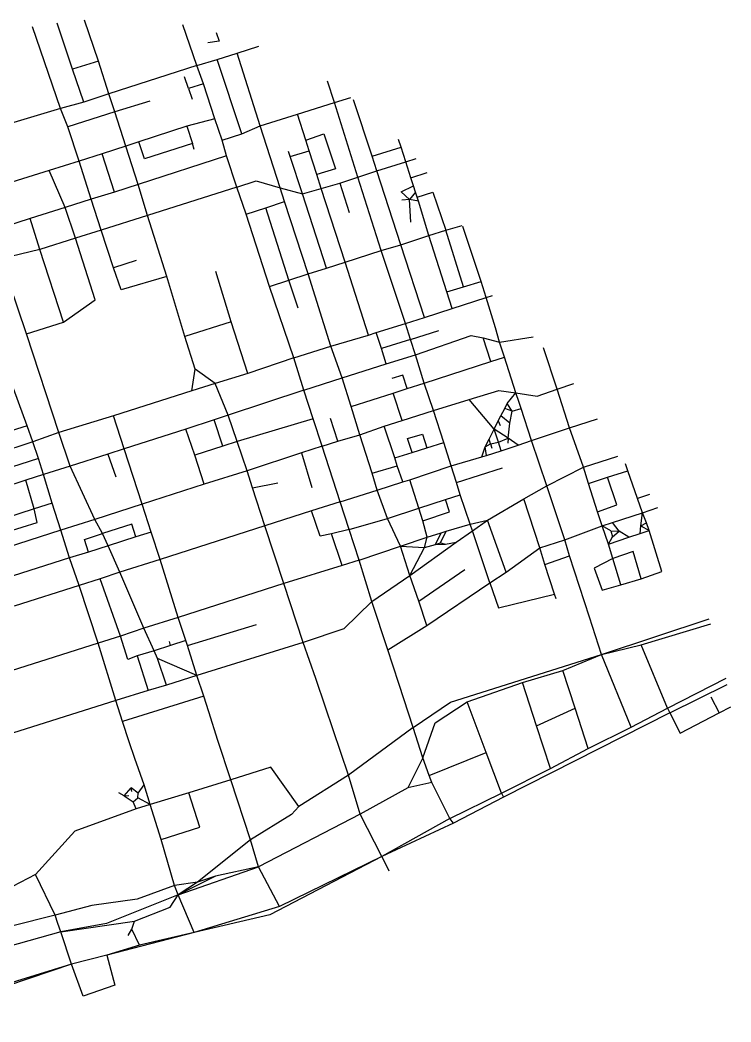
# Model space of a CAD drawing. Header units: metres. Extents: x 627742 to 631799, y 4832048 to 4835397.
# Drawn here: x 630010 to 631799, y 4832877 to 4835397 of the extents above; entities that cross this region are included whole.
import ezdxf

# ---------------------------------------------------------------- set-up
doc = ezdxf.new("R2010")
doc.units = ezdxf.units.M

msp = doc.modelspace()

# ---------------------------------------------------------------- linework, layer by layer
at = {"layer": 'ROADS'}
for points in [[(630111.9, 4835174.2), (630041.6, 4835379.4)], [(630142, 4835273.2), (630103.7, 4835389.2)], [(630207, 4835293.3), (630172.2, 4835396.7)], [(630454.6, 4835282), (630419.4, 4835384.7)], [(630503.8, 4835365.7), (630511, 4835343.4), (630482.2, 4835339)], [(630556.3, 4835313.6), (630610.8, 4835331)], [(630506.4, 4835297.6), (630556.3, 4835313.6)], [(630614.6, 4835130.7), (630556.3, 4835313.6)], [(630207, 4835293.3), (630142, 4835273.2)], [(630233.7, 4835211), (630207, 4835293.3)], [(630454.6, 4835282), (630233.7, 4835211)], [(630454.6, 4835282), (630506.4, 4835297.6)], [(630471.2, 4835236), (630454.6, 4835282)], [(630568.4, 4835110.3), (630506.4, 4835297.6)], [(630170.5, 4835190.5), (630142, 4835273.2)], [(630434, 4835224.7), (630424.1, 4835253.6)], [(630471.2, 4835236), (630434, 4835224.7)], [(630500.1, 4835148.6), (630471.2, 4835236)], [(630801, 4835189.4), (630783.3, 4835243.1)], [(630233.7, 4835211), (630170.5, 4835190.5)], [(630248.7, 4835165.5), (630233.7, 4835211)], [(630434, 4835224.7), (630442.9, 4835197.6)], [(630801, 4835189.4), (630842, 4835201.7)], [(630170.5, 4835190.5), (630111.9, 4835174.2)], [(630336.2, 4835192.6), (630248.7, 4835165.5)], [(630708.1, 4835160.1), (630801, 4835189.4)], [(630859.8, 4835001.9), (630801, 4835189.4)], [(630896.3, 4835054.5), (630849.3, 4835196.4)], [(630111.9, 4835174.2), (629861.7, 4835099.3)], [(630130, 4835128.4), (630111.9, 4835174.2)], [(630248.7, 4835165.5), (630130, 4835128.4)], [(630276.5, 4835079.1), (630248.7, 4835165.5)], [(630614.6, 4835130.7), (630708.1, 4835160.1)], [(630728.8, 4835094.9), (630708.1, 4835160.1)], [(630158.6, 4835041.6), (630130, 4835128.4)], [(630429.9, 4835129.5), (630308.8, 4835090.6)], [(630500.1, 4835148.6), (630429.9, 4835129.5)], [(630429.9, 4835129.5), (630443.6, 4835085.8)], [(630518.3, 4835094.6), (630500.1, 4835148.6)], [(630568.4, 4835110.3), (630614.6, 4835130.7)], [(630664.5, 4834974.7), (630614.6, 4835130.7)], [(630518.3, 4835094.6), (630568.4, 4835110.3)], [(630728.8, 4835094.9), (630774.5, 4835110.8), (630803.5, 4835022.9), (630756.5, 4835008.6)], [(630276.5, 4835079.1), (630216.8, 4835060.2)], [(630308.8, 4835090.6), (630276.5, 4835079.1)], [(630307.2, 4834982.7), (630276.5, 4835079.1)], [(630443.6, 4835085.8), (630323.4, 4835048), (630308.8, 4835090.6)], [(630448.5, 4835071.2), (630443.6, 4835085.8)], [(630529.9, 4835055.1), (630518.3, 4835094.6)], [(630737.4, 4835067.9), (630728.8, 4835094.9)], [(630896.3, 4835054.5), (630968.8, 4835077.2)], [(630968.8, 4835077.2), (630962.4, 4835096.2)], [(630980.7, 4835039.8), (630968.8, 4835077.2)], [(630216.8, 4835060.2), (630158.6, 4835041.6)], [(630247.7, 4834964.2), (630216.8, 4835060.2)], [(630529.9, 4835055.1), (630307.2, 4834982.7)], [(630555.6, 4834976.8), (630529.9, 4835055.1)], [(630689.9, 4835053.6), (630685.8, 4835065.9)], [(630689.9, 4835053.6), (630737.4, 4835067.9)], [(630721.1, 4834959.7), (630689.9, 4835053.6)], [(630756.5, 4835008.6), (630737.4, 4835067.9)], [(630908, 4835017.3), (630896.3, 4835054.5)], [(630158.6, 4835041.6), (630083.5, 4835018)], [(630188.9, 4834945.9), (630158.6, 4835041.6)], [(630908, 4835017.3), (630980.7, 4835039.8)], [(630980.7, 4835039.8), (631006.8, 4835048.6)], [(630993.6, 4834999.7), (630980.7, 4835039.8)], [(630083.5, 4835018), (629908.1, 4834963.5)], [(630123.3, 4834925.1), (630083.5, 4835018)], [(630767.9, 4834972.7), (630756.5, 4835008.6)], [(630814.8, 4834986.8), (630859.8, 4835001.9)], [(630859.8, 4835001.9), (630908, 4835017.3)], [(630918.9, 4834817.3), (630859.8, 4835001.9)], [(630967.9, 4834831.3), (630908, 4835017.3)], [(630993.6, 4834999.7), (631034, 4835013.6)], [(630999.9, 4834980.1), (630993.6, 4834999.7)], [(630307.2, 4834982.7), (630247.7, 4834964.2)], [(630330.7, 4834905.2), (630307.2, 4834982.7)], [(630555.6, 4834976.8), (630330.7, 4834905.2)], [(630555.6, 4834976.8), (630604, 4834992.4), (630664.5, 4834974.7)], [(630579.1, 4834908.8), (630555.6, 4834976.8)], [(630675.4, 4834940.3), (630664.5, 4834974.7)], [(630664.5, 4834974.7), (630721.1, 4834959.7)], [(630767.9, 4834972.7), (630814.8, 4834986.8)], [(630814.8, 4834986.8), (630838, 4834913)], [(630990.1, 4834945), (630969.2, 4834964.9), (630999.9, 4834980.1)], [(631005.2, 4834963.8), (630999.9, 4834980.1)], [(630247.7, 4834964.2), (630188.9, 4834945.9)], [(630721.1, 4834959.7), (630767.9, 4834972.7)], [(630781.2, 4834773), (630721.1, 4834959.7)], [(630827.7, 4834787.9), (630767.9, 4834972.7)], [(631005.2, 4834963.8), (630990.1, 4834945)], [(631009.4, 4834950.9), (631005.2, 4834963.8)], [(631009.4, 4834950.9), (631048.6, 4834963.6), (631081.5, 4834868)], [(631012.8, 4834940.8), (631009.4, 4834950.9)], [(630123.3, 4834925.1), (630035.2, 4834897.6)], [(630188.9, 4834945.9), (630123.3, 4834925.1)], [(630149.3, 4834848.3), (630123.3, 4834925.1)], [(630213.8, 4834868.3), (630188.9, 4834945.9)], [(630579.1, 4834908.8), (630628.3, 4834924.4)], [(630628.3, 4834924.4), (630675.4, 4834940.3)], [(630686.6, 4834742.4), (630628.3, 4834924.4)], [(630735.1, 4834758.6), (630675.4, 4834940.3)], [(630990.1, 4834945), (630970.8, 4834943.7)], [(630993.2, 4834888.7), (630990.1, 4834945)], [(631012.8, 4834940.8), (630990.1, 4834945)], [(631038.3, 4834855.1), (631012.8, 4834940.8)], [(630330.7, 4834905.2), (630213.8, 4834868.3)], [(630379.4, 4834752.1), (630330.7, 4834905.2)], [(630637.3, 4834726.6), (630579.1, 4834908.8)], [(630035.2, 4834897.6), (629939.3, 4834866.9)], [(630059.4, 4834819.7), (630035.2, 4834897.6)], [(631081.5, 4834868), (631122.5, 4834880.3)], [(631170.2, 4834739.1), (631123.8, 4834877.8)], [(630149.3, 4834848.3), (630059.4, 4834819.7)], [(630119.6, 4834637), (630199.1, 4834692.8), (630149.3, 4834848.3)], [(630213.8, 4834868.3), (630149.3, 4834848.3)], [(630245.3, 4834773.5), (630213.8, 4834868.3)], [(630967.9, 4834831.3), (631038.3, 4834855.1)], [(631038.3, 4834855.1), (631081.5, 4834868)], [(631084, 4834713), (631038.3, 4834855.1)], [(631125.6, 4834725.6), (631081.5, 4834868)], [(630918.9, 4834817.3), (630967.9, 4834831.3)], [(631027.3, 4834648.9), (630967.9, 4834831.3)], [(630059.4, 4834819.7), (629962.5, 4834796.5)], [(630119.6, 4834637), (630059.4, 4834819.7)], [(630827.7, 4834787.9), (630918.9, 4834817.3)], [(630979.6, 4834633.8), (630918.9, 4834817.3)], [(630026.4, 4834607.3), (629962.5, 4834796.5)], [(630302.5, 4834792), (630245.3, 4834773.5)], [(630379.4, 4834752.1), (630264.1, 4834718.4), (630245.3, 4834773.5)], [(630735.1, 4834758.6), (630781.2, 4834773)], [(630781.2, 4834773), (630827.7, 4834787.9)], [(630886.6, 4834604.6), (630827.7, 4834787.9)], [(630424.5, 4834601.1), (630379.4, 4834752.1)], [(630541.6, 4834637.8), (630502.6, 4834764.5)], [(630686.6, 4834742.4), (630735.1, 4834758.6)], [(630792, 4834576.2), (630735.1, 4834758.6)], [(630637.3, 4834726.6), (630686.6, 4834742.4)], [(630698.5, 4834547.5), (630637.3, 4834726.6)], [(630709.4, 4834671.9), (630686.6, 4834742.4)], [(631084, 4834713), (631125.6, 4834725.6)], [(631125.6, 4834725.6), (631170.2, 4834739.1)], [(631182.9, 4834698.8), (631170.2, 4834739.1)], [(631097.6, 4834671.3), (631084, 4834713)], [(631097.6, 4834671.3), (631182.9, 4834698.8)], [(631182.9, 4834698.8), (631198.4, 4834703.7)], [(631206.2, 4834623), (631182.9, 4834698.8)], [(631027.3, 4834648.9), (631097.6, 4834671.3)], [(630979.6, 4834633.8), (631027.3, 4834648.9)], [(630026.4, 4834607.3), (630119.6, 4834637)], [(630541.6, 4834637.8), (630424.5, 4834601.1)], [(630582.9, 4834507.9), (630541.6, 4834637.8)], [(630906.3, 4834611.3), (630979.6, 4834633.8)], [(630992.8, 4834593.3), (630979.6, 4834633.8)], [(631216.2, 4834587), (631206.2, 4834623)], [(630107.6, 4834359.6), (630026.4, 4834607.3)], [(630450.8, 4834519), (630424.5, 4834601.1)], [(630792, 4834576.2), (630886.6, 4834604.6)], [(630886.6, 4834604.6), (630906.3, 4834611.3)], [(630919.1, 4834570.6), (630906.3, 4834611.3)], [(630992.8, 4834593.3), (631063.6, 4834615.6)], [(631005.2, 4834554.6), (631145.5, 4834603.3)], [(631145.5, 4834603.3), (631175, 4834597.6)], [(631195, 4834537.6), (631175, 4834597.6)], [(631175, 4834597.6), (631216.2, 4834587)], [(631216.2, 4834587), (631301.2, 4834600)], [(630698.5, 4834547.5), (630792, 4834576.2)], [(630820.4, 4834496.9), (630792, 4834576.2)], [(630992.8, 4834593.3), (630919.1, 4834570.6)], [(630931.6, 4834531.9), (630919.1, 4834570.6)], [(631005.2, 4834554.6), (630992.8, 4834593.3)], [(631229.1, 4834548.6), (631216.2, 4834587)], [(631361.6, 4834468.4), (631327.5, 4834572.1)], [(630698.5, 4834547.5), (630582.9, 4834507.9)], [(630724, 4834465.7), (630698.5, 4834547.5)], [(630931.6, 4834531.9), (631005.2, 4834554.6)], [(631026.9, 4834483.5), (631005.2, 4834554.6)], [(631195, 4834537.6), (631229.1, 4834548.6)], [(631257.9, 4834458.9), (631229.1, 4834548.6)], [(630027.9, 4834376.5), (629972, 4834529.8)], [(630820.4, 4834496.9), (630931.6, 4834531.9)], [(631026.9, 4834483.5), (631195, 4834537.6)], [(630441.9, 4834464.1), (630450.8, 4834519)], [(630501.3, 4834483), (630450.8, 4834519)], [(630582.9, 4834507.9), (630501.3, 4834483)], [(630724, 4834465.7), (630820.4, 4834496.9)], [(630843.5, 4834424.8), (630820.4, 4834496.9)], [(630983.7, 4834470), (630972.8, 4834503.8), (630945.1, 4834495)], [(630501.3, 4834483), (630441.9, 4834464.1)], [(630533.9, 4834403.2), (630501.3, 4834483)], [(630949.2, 4834458.7), (630983.7, 4834470)], [(630983.7, 4834470), (631026.9, 4834483.5)], [(631050.5, 4834414.9), (631026.9, 4834483.5)], [(631361.6, 4834468.4), (631403.3, 4834482.8)], [(630441.9, 4834464.1), (630245.4, 4834401.6)], [(630724, 4834465.7), (630533.9, 4834403.2)], [(630747.2, 4834393.5), (630724, 4834465.7)], [(630843.5, 4834424.8), (630949.2, 4834458.7)], [(630971.2, 4834389.9), (630949.2, 4834458.7)], [(631139.8, 4834442.1), (631215.1, 4834464.7), (631257.9, 4834458.9)], [(631236.1, 4834432.5), (631257.9, 4834458.9)], [(631265.5, 4834434.9), (631257.9, 4834458.9)], [(631257.9, 4834458.9), (631311, 4834450.9)], [(631311, 4834450.9), (631361.6, 4834468.4)], [(631392.9, 4834371.3), (631361.6, 4834468.4)], [(630864.7, 4834354), (630843.5, 4834424.8)], [(631050.5, 4834414.9), (631139.8, 4834442.1)], [(631202.8, 4834368), (631139.8, 4834442.1)], [(631219.9, 4834401), (631229.8, 4834420.2)], [(631229.8, 4834420.2), (631236.1, 4834432.5)], [(631248.3, 4834412.8), (631229.8, 4834420.2)], [(631248.3, 4834412.8), (631236.1, 4834432.5)], [(631248.3, 4834412.8), (631270.8, 4834419.4)], [(631270.8, 4834419.4), (631265.5, 4834434.9)], [(631296.9, 4834339.1), (631270.8, 4834419.4)], [(630245.4, 4834401.6), (630107.6, 4834359.6)], [(630272, 4834318.5), (630245.4, 4834401.6)], [(630533.9, 4834403.2), (630498.4, 4834391.5)], [(630556.4, 4834336.5), (630533.9, 4834403.2)], [(630809.3, 4834337.7), (630791.4, 4834394.6)], [(630971.2, 4834389.9), (631050.5, 4834414.9)], [(631076.6, 4834334.5), (631050.5, 4834414.9)], [(631213.4, 4834389.2), (631219.9, 4834401)], [(631242.2, 4834382.7), (631219.9, 4834401)], [(631242.2, 4834382.7), (631248.3, 4834412.8)], [(631392.9, 4834371.3), (631463, 4834394.2)], [(630027.9, 4834376.5), (629935.9, 4834348)], [(630041.9, 4834336), (630027.9, 4834376.5)], [(630498.4, 4834391.5), (630427.1, 4834367.6)], [(630519.9, 4834325.1), (630498.4, 4834391.5)], [(630747.2, 4834393.5), (630556.4, 4834336.5)], [(630770, 4834324.7), (630747.2, 4834393.5)], [(630864.7, 4834354), (630926.6, 4834375.5)], [(630926.6, 4834375.5), (630971.2, 4834389.9)], [(630953, 4834296), (630926.6, 4834375.5)], [(631202.8, 4834368), (631213.4, 4834389.2)], [(631213.4, 4834389.2), (631218.4, 4834376.9)], [(631238.2, 4834345.6), (631242.2, 4834382.7)], [(631296.9, 4834339.1), (631392.9, 4834371.3)], [(631427.8, 4834272.1), (631392.9, 4834371.3)], [(630107.6, 4834359.6), (630041.9, 4834336)], [(630136.4, 4834275.1), (630107.6, 4834359.6)], [(630427.1, 4834367.6), (630272, 4834318.5)], [(630449.7, 4834302.4), (630427.1, 4834367.6)], [(630809.3, 4834337.7), (630864.7, 4834354)], [(630896, 4834256.8), (630864.7, 4834354)], [(630996.9, 4834309.3), (630985, 4834344.6), (631022.8, 4834355.4), (631033.4, 4834321.2)], [(631190.1, 4834343), (631202.8, 4834368)], [(631213.5, 4834335.3), (631202.8, 4834368)], [(631238.2, 4834345.6), (631202.8, 4834368)], [(631213.5, 4834335.3), (631238.2, 4834345.6)], [(631238.2, 4834345.6), (631237.5, 4834332.9)], [(631263.2, 4834327.5), (631238.2, 4834345.6)], [(630041.9, 4834336), (629949.5, 4834305.8)], [(630056.4, 4834294.1), (630041.9, 4834336)], [(630519.9, 4834325.1), (630449.7, 4834302.4)], [(630556.4, 4834336.5), (630519.9, 4834325.1)], [(630581.3, 4834263), (630556.4, 4834336.5)], [(630770, 4834324.7), (630718.1, 4834308)], [(630770, 4834324.7), (630809.3, 4834337.7)], [(630815.7, 4834185.1), (630770, 4834324.7)], [(630996.9, 4834309.3), (631033.4, 4834321.2)], [(631033.4, 4834321.2), (631076.6, 4834334.5)], [(631094.7, 4834275.5), (631076.6, 4834334.5)], [(631172.1, 4834298.2), (631180.2, 4834323.7)], [(631180.2, 4834323.7), (631190.1, 4834343)], [(631180.2, 4834323.7), (631194.1, 4834330.7)], [(631184.1, 4834302), (631180.2, 4834323.7)], [(631194.1, 4834330.7), (631190.1, 4834343)], [(631194.1, 4834330.7), (631213.5, 4834335.3)], [(631194.1, 4834330.7), (631197.5, 4834320.3)], [(631220.6, 4834313.7), (631213.5, 4834335.3)], [(631220.6, 4834313.7), (631263.2, 4834327.5)], [(631263.2, 4834327.5), (631296.9, 4834339.1)], [(631335.4, 4834225.7), (631296.9, 4834339.1)], [(630056.4, 4834294.1), (629895.9, 4834242.8)], [(630068.6, 4834253.7), (630056.4, 4834294.1)], [(630231.1, 4834305.2), (630136.4, 4834275.1)], [(630272, 4834318.5), (630231.1, 4834305.2)], [(630231.1, 4834305.2), (630251.2, 4834247.7)], [(630317.5, 4834179.3), (630272, 4834318.5)], [(630473, 4834229.2), (630449.7, 4834302.4)], [(630718.1, 4834308), (630581.3, 4834263)], [(630718.1, 4834308), (630744.5, 4834221.2)], [(630953, 4834296), (630996.9, 4834309.3)], [(630959.3, 4834275.7), (630953, 4834296)], [(631094.7, 4834275.5), (631172.1, 4834298.2)], [(631172.1, 4834298.2), (631184.1, 4834302)], [(631184.1, 4834302), (631220.6, 4834313.7)], [(631427.8, 4834272.1), (631514.3, 4834300.3)], [(630136.4, 4834275.1), (630068.6, 4834253.7)], [(630198.3, 4834141), (630136.4, 4834275.1)], [(630896, 4834256.8), (630959.3, 4834275.7)], [(630973, 4834235.3), (630959.3, 4834275.7)], [(630990.5, 4834240.8), (631094.7, 4834275.5)], [(631108, 4834233.4), (631094.7, 4834275.5)], [(631108, 4834233.4), (631223.9, 4834270.7)], [(631335.4, 4834225.7), (631427.8, 4834272.1)], [(631440.2, 4834231.4), (631427.8, 4834272.1)], [(631539.2, 4834263.4), (631533.2, 4834280.3)], [(630068.6, 4834253.7), (630024.7, 4834239.5)], [(630090.7, 4834181.7), (630068.6, 4834253.7)], [(630581.3, 4834263), (630473, 4834229.2)], [(630594.9, 4834220.7), (630581.3, 4834263)], [(630908.9, 4834214.4), (630896, 4834256.8)], [(631440.2, 4834231.4), (631488.2, 4834246.9)], [(631463.4, 4834160.3), (631511.3, 4834177.9), (631488.2, 4834246.9)], [(631488.2, 4834246.9), (631539.2, 4834263.4)], [(631563.5, 4834193.8), (631539.2, 4834263.4)], [(630024.7, 4834239.5), (629906.7, 4834201.4)], [(630045.3, 4834167.3), (630024.7, 4834239.5)], [(630473, 4834229.2), (630317.5, 4834179.3)], [(630594.9, 4834220.7), (630658.5, 4834232.5)], [(630625.7, 4834124.7), (630594.9, 4834220.7)], [(630908.9, 4834214.4), (630973, 4834235.3)], [(630973, 4834235.3), (630990.5, 4834240.8)], [(631013.1, 4834168.8), (630990.5, 4834240.8)], [(631117.7, 4834202.7), (631108, 4834233.4)], [(631277.5, 4834192.4), (631335.4, 4834225.7)], [(631381.2, 4834089.6), (631335.4, 4834225.7)], [(631463.4, 4834160.3), (631440.2, 4834231.4)], [(630815.7, 4834185.1), (630908.9, 4834214.4)], [(630934.7, 4834142.9), (630908.9, 4834214.4)], [(631080.8, 4834190.9), (631117.7, 4834202.7)], [(631143, 4834129.2), (631117.7, 4834202.7)], [(631593.5, 4834203.6), (631563.5, 4834193.8)], [(631576.1, 4834157.6), (631563.5, 4834193.8)], [(630090.7, 4834181.7), (630045.3, 4834167.3)], [(630112.9, 4834113.7), (630090.7, 4834181.7)], [(630317.5, 4834179.3), (630198.3, 4834141)], [(630340.3, 4834109.2), (630317.5, 4834179.3)], [(630815.7, 4834185.1), (630743.4, 4834162.5)], [(630837.9, 4834115.7), (630815.7, 4834185.1)], [(630934.7, 4834142.9), (631013.1, 4834168.8)], [(631013.1, 4834168.8), (631080.8, 4834190.9)], [(631023.7, 4834137.5), (631013.1, 4834168.8)], [(631023.7, 4834137.5), (631090.6, 4834159.9), (631080.8, 4834190.9)], [(631186.6, 4834139), (631277.5, 4834192.4)], [(631317.8, 4834069.3), (631277.5, 4834192.4)], [(631576.1, 4834157.6), (631615.2, 4834170.9)], [(630045.3, 4834167.3), (629929.1, 4834129.4)], [(629939.4, 4834097.6), (630053.2, 4834133.1), (630045.3, 4834167.3)], [(630743.4, 4834162.5), (630625.7, 4834124.7)], [(630793.9, 4834104.9), (630765.5, 4834098.5), (630743.4, 4834162.5)], [(630837.9, 4834115.7), (630934.7, 4834142.9)], [(630967.4, 4834073.7), (630934.7, 4834142.9)], [(631475.1, 4834124.6), (631463.4, 4834160.3)], [(631500.7, 4834132.9), (631576.1, 4834157.6)], [(631572.4, 4834124.4), (631576.1, 4834157.6)], [(631586, 4834132.5), (631576.1, 4834157.6)], [(630198.3, 4834141), (630112.9, 4834113.7)], [(630217.7, 4834105.3), (630198.3, 4834141)], [(630301.3, 4834096.8), (630291, 4834128.9), (630217.7, 4834105.3)], [(630625.7, 4834124.7), (630362.3, 4834039.9)], [(630673.5, 4833979.7), (630625.7, 4834124.7)], [(631034.7, 4834096.3), (631023.7, 4834137.5)], [(631082.6, 4834111.6), (631143, 4834129.2)], [(631143, 4834129.2), (631186.6, 4834139)], [(631148.4, 4834112.1), (631143, 4834129.2)], [(631148.4, 4834112.1), (631186.6, 4834139)], [(631233.3, 4834008.5), (631186.6, 4834139)], [(631381.2, 4834089.6), (631475.1, 4834124.6)], [(631475.1, 4834124.6), (631500.7, 4834132.9)], [(631490.4, 4834078.9), (631475.1, 4834124.6)], [(631496.7, 4834111.8), (631475.1, 4834124.6)], [(631517.9, 4834111), (631500.7, 4834132.9)], [(631570.6, 4834105.8), (631572.4, 4834124.4)], [(631572.4, 4834124.4), (631586, 4834132.5)], [(631572.4, 4834124.4), (631592.9, 4834113.3)], [(631592.9, 4834113.3), (631586, 4834132.5)], [(630112.9, 4834113.7), (629950.5, 4834061.5)], [(630134.6, 4834044.2), (630112.9, 4834113.7)], [(630182.2, 4834058.2), (630172, 4834090.5), (630217.7, 4834105.3)], [(630231.4, 4834074.5), (630217.7, 4834105.3)], [(630301.3, 4834096.8), (630231.4, 4834074.5)], [(630340.3, 4834109.2), (630301.3, 4834096.8)], [(630362.3, 4834039.9), (630340.3, 4834109.2)], [(630837.9, 4834115.7), (630793.9, 4834104.9)], [(630820.5, 4834024.6), (630793.9, 4834104.9)], [(630863.5, 4834038.7), (630837.9, 4834115.7)], [(630967.4, 4834073.7), (631034.7, 4834096.3)], [(631028, 4834070.3), (631034.7, 4834096.3)], [(631034.7, 4834096.3), (631069.5, 4834107.2)], [(631055.2, 4834078.1), (631069.5, 4834107.2)], [(631068.2, 4834082.3), (631082.6, 4834111.6)], [(631069.5, 4834107.2), (631082.6, 4834111.6)], [(631107.8, 4834083.8), (631148.4, 4834112.1)], [(631191.8, 4833981.2), (631148.4, 4834112.1)], [(631490.4, 4834078.9), (631500.9, 4834097.5)], [(631490.4, 4834078.9), (631541.9, 4834096.2)], [(631496.7, 4834111.8), (631500.9, 4834097.5)], [(631496.7, 4834111.8), (631517.9, 4834111)], [(631500.9, 4834097.5), (631517.9, 4834111)], [(631541.9, 4834096.2), (631517.9, 4834111)], [(631541.9, 4834096.2), (631570.6, 4834105.8)], [(631570.6, 4834105.8), (631592.9, 4834113.3)], [(631573.1, 4833991.6), (631625.1, 4834010.3), (631592.9, 4834113.3)], [(630231.4, 4834074.5), (630182.2, 4834058.2)], [(630261.4, 4834008.1), (630231.4, 4834074.5)], [(630863.5, 4834038.7), (630967.4, 4834073.7)], [(630991.2, 4834000), (630967.4, 4834073.7)], [(630967.4, 4834073.7), (631028, 4834070.3)], [(630991.2, 4834000), (631107.8, 4834083.8)], [(630991.2, 4834000), (631028, 4834070.3)], [(631028, 4834070.3), (631055.2, 4834078.1)], [(631055.2, 4834078.1), (631068.2, 4834082.3)], [(631055.2, 4834078.1), (631080.6, 4834078.6)], [(631068.2, 4834082.3), (631080.6, 4834078.6)], [(631080.6, 4834078.6), (631107.8, 4834083.8)], [(631233.3, 4834008.5), (631317.8, 4834069.3)], [(631317.8, 4834069.3), (631381.2, 4834089.6)], [(631330.9, 4834027.1), (631317.8, 4834069.3)], [(631392.3, 4834049.6), (631381.2, 4834089.6)], [(631502, 4834043), (631490.4, 4834078.9)], [(630134.6, 4834044.2), (629971.6, 4833992.4)], [(630182.2, 4834058.2), (630134.6, 4834044.2)], [(630158.7, 4833975), (630134.6, 4834044.2)], [(631330.9, 4834027.1), (631392.3, 4834049.6)], [(631442.6, 4833894.8), (631392.3, 4834049.6)], [(631502, 4834043), (631454.9, 4834018.4), (631475.1, 4833962.9), (631522.1, 4833976.6)], [(631573.1, 4833991.6), (631553, 4834060.3), (631502, 4834043)], [(631522.1, 4833976.6), (631502, 4834043)], [(630362.3, 4834039.9), (630261.4, 4834008.1)], [(630408.1, 4833893.9), (630362.3, 4834039.9)], [(630820.5, 4834024.6), (630673.5, 4833979.7)], [(630863.5, 4834038.7), (630820.5, 4834024.6)], [(630894.8, 4833934.1), (630863.5, 4834038.7)], [(631355, 4833953.1), (631330.9, 4834027.1)], [(630211.7, 4833991.6), (630158.7, 4833975)], [(630261.4, 4834008.1), (630211.7, 4833991.6)], [(630262.6, 4833847.6), (630211.7, 4833991.6)], [(630321.2, 4833867.2), (630261.4, 4834008.1)], [(630894.8, 4833934.1), (630991.2, 4834000)], [(631013.5, 4833935), (630991.2, 4834000)], [(631013.5, 4833935), (631128.9, 4834015.2)], [(631191.8, 4833981.2), (631233.3, 4834008.5)], [(631522.1, 4833976.6), (631573.1, 4833991.6)], [(630158.7, 4833975), (629995.2, 4833922.7)], [(630206.7, 4833829.3), (630158.7, 4833975)], [(630673.5, 4833979.7), (630408.1, 4833893.9)], [(630722.5, 4833831), (630673.5, 4833979.7)], [(631033.9, 4833874.4), (631191.8, 4833981.2)], [(631191.8, 4833981.2), (631214.3, 4833918.8), (631355, 4833953.1)], [(631359, 4833940.9), (631355, 4833953.1)], [(630894.8, 4833934.1), (630825, 4833865.7), (630722.5, 4833831)], [(630935.2, 4833812.6), (630894.8, 4833934.1)], [(631033.9, 4833874.4), (631013.5, 4833935)], [(630408.1, 4833893.9), (630321.2, 4833867.2)], [(630427.4, 4833836), (630408.1, 4833893.9)], [(631473, 4833801.4), (631442.6, 4833894.8)], [(631473, 4833801.4), (631743.9, 4833891)], [(630321.2, 4833867.2), (630262.6, 4833847.6)], [(630347.1, 4833810.4), (630321.2, 4833867.2)], [(630431.4, 4833823.9), (630604.9, 4833876.9)], [(630935.2, 4833812.6), (631033.9, 4833874.4)], [(631572.5, 4833825.6), (631747.9, 4833878.6)], [(630262.6, 4833847.6), (630206.7, 4833829.3)], [(630304.7, 4833797.7), (630281.5, 4833788.7), (630262.6, 4833847.6)], [(630206.7, 4833829.3), (629912.7, 4833737)], [(630250.8, 4833685.6), (630206.7, 4833829.3)], [(630388.8, 4833824.1), (630347.1, 4833810.4)], [(630388.8, 4833824.1), (630385.7, 4833834)], [(630427.4, 4833836), (630388.8, 4833824.1)], [(630431.4, 4833823.9), (630427.4, 4833836)], [(630454.9, 4833748.6), (630431.4, 4833823.9)], [(630722.5, 4833831), (630454.9, 4833748.6)], [(630754.3, 4833740.6), (630722.5, 4833831)], [(631473, 4833801.4), (631572.5, 4833825.6)], [(631638.9, 4833666.5), (631572.5, 4833825.6)], [(630347.1, 4833810.4), (630304.7, 4833797.7)], [(630304.7, 4833797.7), (630332.8, 4833710.9)], [(630356.2, 4833791.5), (630347.1, 4833810.4)], [(630378.3, 4833723.9), (630356.2, 4833791.5)], [(630454.9, 4833748.6), (630356.2, 4833791.5)], [(630948, 4833774.6), (630935.2, 4833812.6)], [(630999.5, 4833617.8), (631093.4, 4833681.4), (631473, 4833801.4)], [(631375.5, 4833760.9), (631473, 4833801.4)], [(631547.4, 4833618.1), (631473, 4833801.4)], [(630964.1, 4833725.8), (630948, 4833774.6)], [(630454.9, 4833748.6), (630378.3, 4833723.9)], [(630472.5, 4833696.1), (630454.9, 4833748.6)], [(630778.7, 4833668.4), (630754.3, 4833740.6)], [(631274, 4833730.6), (631375.5, 4833760.9)], [(631407.1, 4833665.9), (631375.5, 4833760.9)], [(631638.9, 4833666.5), (631786.7, 4833741.4)], [(630378.3, 4833723.9), (630332.8, 4833710.9)], [(630999.5, 4833617.8), (630964.1, 4833725.8)], [(631135, 4833681.9), (631274, 4833730.6)], [(631309.7, 4833621.6), (631274, 4833730.6)], [(631645.4, 4833654.9), (631789.4, 4833725.6)], [(630332.8, 4833710.9), (630250.8, 4833685.6)], [(630472.5, 4833696.1), (630268.2, 4833632.5)], [(630485.4, 4833657.2), (630472.5, 4833696.1)], [(631748.3, 4833694.5), (631768.9, 4833654.4)], [(630250.8, 4833685.6), (629958.2, 4833593.5)], [(630268.2, 4833632.5), (630250.8, 4833685.6)], [(630836.2, 4833497.5), (630778.7, 4833668.4)], [(631023.8, 4833541.6), (631054.6, 4833629.6), (631135, 4833681.9)], [(631182.8, 4833555), (631135, 4833681.9)], [(631309.7, 4833621.6), (631407.1, 4833665.9)], [(631439.7, 4833564.4), (631407.1, 4833665.9)], [(631547.4, 4833618.1), (631638.9, 4833666.5)], [(631638.9, 4833666.5), (631645.4, 4833654.9)], [(631768.9, 4833654.4), (631798.9, 4833670)], [(630508, 4833585), (630485.4, 4833657.2)], [(631645.4, 4833654.9), (631226.4, 4833442.3)], [(631645.4, 4833654.9), (631670.8, 4833603.6), (631768.9, 4833654.4)], [(630284.5, 4833581.7), (630268.2, 4833632.5)], [(630999.5, 4833617.8), (630836.2, 4833497.5)], [(631023.8, 4833541.6), (630999.5, 4833617.8)], [(631344.7, 4833514.4), (631309.7, 4833621.6)], [(631439.7, 4833564.4), (631547.4, 4833618.1)], [(630298.7, 4833539.3), (630284.5, 4833581.7)], [(630540.3, 4833485.9), (630508, 4833585)], [(631344.7, 4833514.4), (631439.7, 4833564.4)], [(630322.2, 4833473.1), (630298.7, 4833539.3)], [(631023.8, 4833541.6), (630985.4, 4833466.2)], [(631039.5, 4833496.6), (631023.8, 4833541.6)], [(631039.5, 4833496.6), (631182.8, 4833555)], [(631221.5, 4833452.4), (631182.8, 4833555)], [(630711.2, 4833419.3), (630641, 4833517.9), (630540.3, 4833485.9)], [(631221.5, 4833452.4), (631344.7, 4833514.4)], [(630836.2, 4833497.5), (630711.2, 4833419.3)], [(630865.9, 4833399.5), (630836.2, 4833497.5)], [(631046.1, 4833479), (631039.5, 4833496.6)], [(630272.1, 4833445.5), (630289.2, 4833466.3)], [(630307.5, 4833452.3), (630289.2, 4833466.3)], [(630291.1, 4833456.4), (630289.2, 4833466.3)], [(630307.5, 4833452.3), (630322.2, 4833473.1)], [(630337.2, 4833423.9), (630322.2, 4833473.1)], [(630540.3, 4833485.9), (630434.8, 4833453.1)], [(630589.6, 4833334.9), (630540.3, 4833485.9)], [(630985.4, 4833466.2), (630865.9, 4833399.5)], [(631046.1, 4833479), (630985.4, 4833466.2)], [(631091.8, 4833389), (631046.1, 4833479)], [(630272.1, 4833445.5), (630258.8, 4833453.1)], [(630272.1, 4833445.5), (630283.4, 4833446.3)], [(630272.1, 4833445.5), (630294.6, 4833430.7)], [(630294.6, 4833430.7), (630306.3, 4833440.9)], [(630306.3, 4833440.9), (630307.5, 4833452.3)], [(630337.2, 4833423.9), (630306.3, 4833440.9)], [(630434.8, 4833453.1), (630337.2, 4833423.9)], [(630365.4, 4833335.8), (630462, 4833367), (630434.8, 4833453.1)], [(631091.8, 4833389), (631221.5, 4833452.4)], [(631226.4, 4833442.3), (631100.4, 4833376.7)], [(631221.5, 4833452.4), (631226.4, 4833442.3)], [(630302.4, 4833413.5), (630147.9, 4833356.7), (630049, 4833247.8)], [(630302.4, 4833413.5), (630294.6, 4833430.7)], [(630337.2, 4833423.9), (630302.4, 4833413.5)], [(630365.4, 4833335.8), (630337.2, 4833423.9)], [(630711.2, 4833419.3), (630693.1, 4833398.9)], [(630693.1, 4833398.9), (630589.6, 4833334.9)], [(630865.9, 4833399.5), (630610, 4833267.5)], [(630920.1, 4833293.4), (630865.9, 4833399.5)], [(631091.8, 4833389), (630920.1, 4833293.4)], [(631100.4, 4833376.7), (631091.8, 4833389)], [(631100.4, 4833376.7), (630920.1, 4833293.4)], [(630398.5, 4833219.9), (630365.4, 4833335.8)], [(630589.6, 4833334.9), (630456.7, 4833228.3)], [(630610, 4833267.5), (630589.6, 4833334.9)], [(630920.1, 4833293.4), (630638.7, 4833146.8), (630448.4, 4833102.2)], [(630920.1, 4833293.4), (630662.7, 4833167.7)], [(630920.1, 4833293.4), (630938.1, 4833256.8)], [(630408, 4833197.1), (630610, 4833267.5)], [(630610, 4833267.5), (630502.2, 4833243.9)], [(630662.7, 4833167.7), (630610, 4833267.5)], [(630049, 4833247.8), (629951.4, 4833197.5)], [(630098.3, 4833145.7), (630049, 4833247.8)], [(630502.2, 4833243.9), (630408, 4833197.1)], [(630502.2, 4833243.9), (630456.7, 4833228.3)], [(630398.5, 4833219.9), (630305, 4833185.6), (630190.6, 4833170.4)], [(630456.7, 4833228.3), (630398.5, 4833219.9)], [(630408, 4833197.1), (630398.5, 4833219.9)], [(630456.7, 4833228.3), (630408, 4833197.1)], [(630408, 4833197.1), (630227.3, 4833124.4), (630112.5, 4833103.9)], [(630297.9, 4833130.2), (630387.6, 4833166), (630408, 4833197.1)], [(630448.4, 4833102.2), (630408, 4833197.1)], [(630190.6, 4833170.4), (630098.3, 4833145.7)], [(630662.7, 4833167.7), (630448.4, 4833102.2)], [(630098.3, 4833145.7), (629664.8, 4833036.6)], [(630105.1, 4833124.9), (630098.3, 4833145.7)], [(630112.5, 4833103.9), (630105.1, 4833124.9)], [(630112.5, 4833103.9), (630297.9, 4833130.2)], [(630282.3, 4833094.9), (630291.6, 4833110.3)], [(630291.6, 4833110.3), (630297.9, 4833130.2)], [(630310.8, 4833070.1), (630291.6, 4833110.3)], [(630112.5, 4833103.9), (629682.3, 4832983.3)], [(630139.5, 4833022.6), (630112.5, 4833103.9)], [(630448.4, 4833102.2), (630228.1, 4833045.3)], [(630448.4, 4833102.2), (630310.8, 4833070.1)], [(630310.8, 4833070.1), (630228.1, 4833045.3)], [(630228.1, 4833045.3), (630248.3, 4832969.6), (630168.8, 4832942.3), (630139.5, 4833022.6)], [(630228.1, 4833045.3), (630139.5, 4833022.6)], [(630139.5, 4833022.6), (629710.1, 4832877.1)], [(630139.5, 4833022.6), (629712.2, 4832890.9)]]:
    msp.add_lwpolyline(points, dxfattribs=at)

doc.saveas('drawing.dxf')
